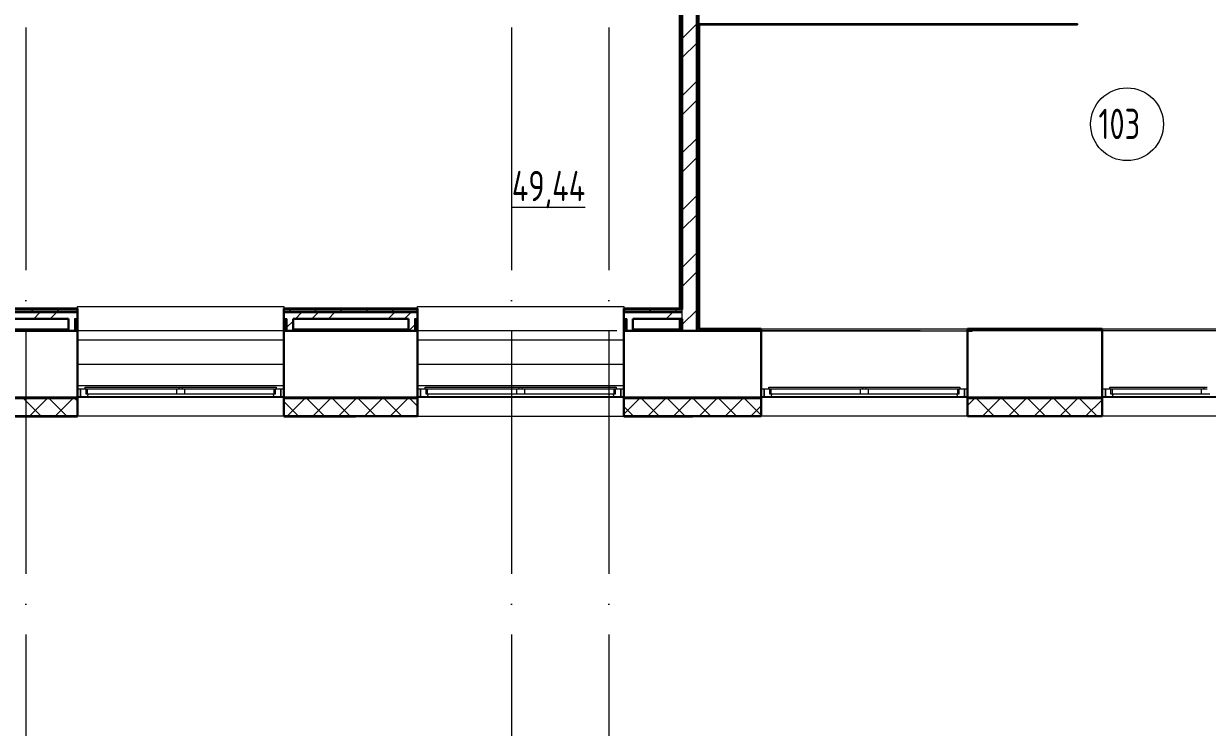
# Model space of a CAD drawing. Header units: millimetres. Extents: x -396912 to 182286, y -43638 to 41610.
# Drawn here: x -39774 to -30026, y -22494 to -16697 of the extents above; entities that cross this region are included whole.
import ezdxf

# ---------------------------------------------------------------- set-up
doc = ezdxf.new("R2010")
doc.units = ezdxf.units.MM
doc.linetypes.add('ADSK_Линия сетки', pattern=[25, 20, -2.5, 0, -2.5])
for name, color, linetype, lineweight in [('_ Окна', 7, 'Continuous', 9), ('Марки помещений', 252, 'Continuous', 20), ('Ограждение', 252, 'Continuous', 9), ('Окна', 252, 'Continuous', 9), ('Оси', 252, 'Continuous', 9), ('Стены внутренние', 7, 'Continuous', 18), ('Стены наружные', 7, 'Continuous', 18), ('Стены штриховка', 7, 'Continuous', 9)]:
    doc.layers.add(name, color=color, linetype=linetype, lineweight=lineweight)
doc.styles.add('GOST Common_3', font='', dxfattribs={"height": 3.5})
doc.styles.get('GOST Common_3').set_extended_font_data('GOST 2.304 type A')

# ---------------------------------------------------------------- blocks, each defined once
blk = doc.blocks.new('1 этаж')
at = {"layer": 'Стены наружные', "lineweight": 9, "true_color": 0x636466}
h = blk.add_hatch(dxfattribs=at)
h.set_pattern_fill('FP_41', color=251, style=0, pattern_type=2)
h.set_pattern_definition([(180, (-32121.82, 94), (-1e-14, -100), [])])
h.paths.add_polyline_path([(-66007.8, -20705.7), (-64732.8, -20705.7), (-64732.8, -20695.7), (-66007.8, -20695.7)])
h.paths.add_polyline_path([(2115.4, -20705.7), (2692.2, -20705.7), (2692.2, -20695.7), (1407.2, -20695.7), (1407.2, -20705.7)])
h.paths.add_polyline_path([(-63032.8, -20705.7), (-61882.8, -20705.7), (-61882.8, -20695.7), (-63032.8, -20695.7)])
h.paths.add_polyline_path([(-754.8, -20705.7), (-292.8, -20705.7), (-292.8, -20695.7), (-1392.8, -20695.7), (-1392.8, -20705.7)])
h.paths.add_polyline_path([(-60182.8, -20705.7), (-59052.8, -20705.7), (-59052.8, -20695.7), (-60182.8, -20695.7)])
h.paths.add_polyline_path([(-3625, -20705.7), (-3092.8, -20705.7), (-3092.8, -20695.7), (-4167.8, -20695.7), (-4167.8, -20705.7)])
h.paths.add_polyline_path([(-57352.8, -20705.7), (-56242.8, -20705.7), (-56242.8, -20695.7), (-57352.8, -20695.7)])
h.paths.add_polyline_path([(-5867.8, -20705.7), (-5867.8, -20695.7), (-6962.8, -20695.7), (-6962.8, -20705.7), (-6495.2, -20705.7)])
h.paths.add_polyline_path([(-54542.8, -20705.7), (-53452.8, -20705.7), (-53452.8, -20695.7), (-54542.8, -20695.7)])
h.paths.add_polyline_path([(-8662.8, -20705.7), (-8662.8, -20695.7), (-9767.8, -20695.7), (-9767.8, -20705.7), (-9365.4, -20705.7)])
h.paths.add_polyline_path([(-51752.8, -20705.7), (-50622.8, -20705.7), (-50622.8, -20695.7), (-51752.8, -20695.7)])
h.paths.add_polyline_path([(-11518, -20705.7), (-11467.8, -20705.7), (-11467.8, -20695.7), (-12547.8, -20695.7), (-12547.8, -20705.7), (-12235.6, -20705.7)])
h.paths.add_polyline_path([(-48922.8, -20705.7), (-47802.8, -20705.7), (-47802.8, -20695.7), (-48922.8, -20695.7)])
h.paths.add_polyline_path([(-14247.8, -20705.7), (-14247.8, -20695.7), (-15322.8, -20695.7), (-15322.8, -20705.7), (-14388.2, -20705.7)])
h.paths.add_polyline_path([(-46102.8, -20705.7), (-45032.8, -20705.7), (-45032.8, -20695.7), (-46102.8, -20695.7)])
h.paths.add_polyline_path([(-17258.4, -20705.7), (-17022.8, -20705.7), (-17022.8, -20695.7), (-18122.8, -20695.7), (-18122.8, -20705.7), (-17976, -20705.7)])
h.paths.add_polyline_path([(-43332.8, -20705.7), (-42232.8, -20705.7), (-42232.8, -20695.7), (-43332.8, -20695.7)])
h.paths.add_polyline_path([(-19822.8, -20705.7), (-19822.8, -20695.7), (-20922.8, -20695.7), (-20922.8, -20705.7), (-20128.6, -20705.7)])
h.paths.add_polyline_path([(-40532.8, -20705.7), (-39402.8, -20705.7), (-39402.8, -20695.7), (-40532.8, -20695.7)])
h.paths.add_polyline_path([(-22622.8, -20705.7), (-22622.8, -20695.7), (-23702.8, -20695.7), (-23702.8, -20705.7), (-22998.8, -20705.7)])
h.paths.add_polyline_path([(-25869, -20705.7), (-25402.8, -20705.7), (-25402.8, -20695.7), (-26502.8, -20695.7), (-26502.8, -20705.7), (-26500.8, -20705.7)])
h.paths.add_polyline_path([(-37702.8, -20705.7), (-36592.8, -20705.7), (-36592.8, -20695.7), (-37702.8, -20695.7)])
h.paths.add_polyline_path([(-28204.8, -20705.7), (-28202.8, -20705.7), (-28202.8, -20695.7), (-29242.8, -20695.7), (-29241.8, -20705.7), (-28380.4, -20705.7)])
h.paths.add_polyline_path([(-34892.8, -20705.7), (-33782.8, -20705.7), (-33782.8, -20695.7), (-34892.8, -20695.7)])
h.paths.add_polyline_path([(-30942.8, -20705.7), (-30942.8, -20695.7), (-32082.8, -20695.7), (-32081.8, -20705.7), (-31092.8, -20705.7)])
at = {"layer": '_ Окна', "color": 251, "true_color": 0x636466}
for p, q in [((-45007.8, -20627.7), (-45032.8, -20627.7)), ((-45007.8, -20685.7), (-45007.8, -20627.7)), ((-43332.8, -20627.7), (-43357.8, -20627.7)), ((-43357.8, -20627.7), (-43357.8, -20685.7)), ((-42207.8, -20627.7), (-42232.8, -20627.7)), ((-42207.8, -20685.7), (-42207.8, -20627.7)), ((-40532.8, -20627.7), (-40557.8, -20627.7)), ((-40557.8, -20627.7), (-40557.8, -20685.7)), ((-39377.8, -20627.7), (-39402.8, -20627.7)), ((-39377.8, -20685.7), (-39377.8, -20627.7)), ((-37702.8, -20627.7), (-37727.8, -20627.7)), ((-37727.8, -20627.7), (-37727.8, -20685.7)), ((-36567.8, -20627.7), (-36592.8, -20627.7)), ((-36567.8, -20685.7), (-36567.8, -20627.7)), ((-45032.8, -20685.7), (-45007.8, -20685.7)), ((-43357.8, -20685.7), (-43332.8, -20685.7)), ((-42232.8, -20685.7), (-42207.8, -20685.7)), ((-40557.8, -20685.7), (-40532.8, -20685.7)), ((-39402.8, -20685.7), (-39377.8, -20685.7)), ((-37727.8, -20685.7), (-37702.8, -20685.7)), ((-36592.8, -20685.7), (-36567.8, -20685.7))]:
    blk.add_line(p, q, dxfattribs=at)
at = {"layer": '_ Окна', "color": 251, "lineweight": 18, "true_color": 0x636466}
for p, q in [((-44969.8, -20627.7), (-45007.8, -20627.7)), ((-45007.8, -20627.7), (-45007.8, -20685.7)), ((-44961.8, -20668.7), (-44961.8, -20627.7)), ((-43403.8, -20627.7), (-43403.8, -20668.7)), ((-43357.8, -20627.7), (-43395.8, -20627.7)), ((-43357.8, -20685.7), (-43357.8, -20627.7)), ((-42169.8, -20627.7), (-42207.8, -20627.7)), ((-42207.8, -20627.7), (-42207.8, -20685.7)), ((-42161.8, -20668.7), (-42161.8, -20627.7)), ((-40603.8, -20627.7), (-40603.8, -20668.7)), ((-40557.8, -20627.7), (-40595.8, -20627.7)), ((-40557.8, -20685.7), (-40557.8, -20627.7)), ((-39339.8, -20627.7), (-39377.8, -20627.7)), ((-39377.8, -20627.7), (-39377.8, -20685.7)), ((-39331.8, -20668.7), (-39331.8, -20627.7)), ((-37773.8, -20627.7), (-37773.8, -20668.7)), ((-37727.8, -20627.7), (-37765.8, -20627.7)), ((-37727.8, -20685.7), (-37727.8, -20627.7)), ((-36529.8, -20627.7), (-36567.8, -20627.7)), ((-36567.8, -20627.7), (-36567.8, -20685.7)), ((-36521.8, -20668.7), (-36521.8, -20627.7)), ((-45007.8, -20685.7), (-44948.4, -20685.7)), ((-44949.8, -20668.7), (-44961.8, -20668.7)), ((-44948.4, -20685.7), (-44943.8, -20668.7)), ((-43421.8, -20668.7), (-43417.2, -20685.7)), ((-43417.2, -20685.7), (-43357.8, -20685.7)), ((-43403.8, -20668.7), (-43415.8, -20668.7)), ((-42207.8, -20685.7), (-42148.4, -20685.7)), ((-42149.8, -20668.7), (-42161.8, -20668.7)), ((-42148.4, -20685.7), (-42143.8, -20668.7)), ((-40621.8, -20668.7), (-40617.2, -20685.7)), ((-40617.2, -20685.7), (-40557.8, -20685.7)), ((-40603.8, -20668.7), (-40615.8, -20668.7)), ((-39377.8, -20685.7), (-39318.4, -20685.7)), ((-39319.8, -20668.7), (-39331.8, -20668.7)), ((-39318.4, -20685.7), (-39313.8, -20668.7)), ((-37791.8, -20668.7), (-37787.2, -20685.7)), ((-37787.2, -20685.7), (-37727.8, -20685.7)), ((-37773.8, -20668.7), (-37785.8, -20668.7)), ((-36567.8, -20685.7), (-36508.4, -20685.7)), ((-36509.8, -20668.7), (-36521.8, -20668.7)), ((-36508.4, -20685.7), (-36503.8, -20668.7))]:
    blk.add_line(p, q, dxfattribs=at)
at = {"layer": 'Марки помещений', "color": 251, "true_color": 0x636466}
blk.add_circle((-36389.1, -18443.9), 300, dxfattribs=at)
at = {"layer": 'Ограждение', "color": 251, "true_color": 0x636466}
for p, q in [((-40077.8, -15480.7), (-40077.8, -19960.8)), ((-36797.8, -17615.7), (-39917.8, -17615.7)), ((-39917.8, -17615.7), (-39907.8, -17625.7)), ((-39907.8, -17625.7), (-36797.8, -17625.7)), ((-39907.8, -20130.7), (-39907.8, -17625.7)), ((-36797.8, -17615.7), (-36797.8, -17625.7)), ((-45032.8, -19960.7), (-45032.8, -19945.7)), ((-45032.8, -19945.7), (-43332.8, -19945.7)), ((-43332.8, -19945.7), (-43332.8, -19960.7)), ((-42232.8, -19960.7), (-42232.8, -19945.7)), ((-42232.8, -19945.7), (-40532.8, -19945.7)), ((-40532.8, -19945.7), (-40532.8, -19960.7)), ((-40077.8, -20045.7), (-40077.8, -20130.7)), ((-40067.8, -20130.7), (-40067.8, -20045.7)), ((-45032.8, -20220.7), (-43332.8, -20220.7)), ((-42232.8, -20220.7), (-40532.8, -20220.7)), ((-45032.8, -20420.7), (-43332.8, -20420.7)), ((-42232.8, -20420.7), (-40532.8, -20420.7)), ((-45032.8, -20595.7), (-43332.8, -20595.7)), ((-42232.8, -20595.7), (-40532.8, -20595.7))]:
    blk.add_line(p, q, dxfattribs=at)
at = {"layer": 'Окна', "color": 251, "true_color": 0x636466}
for p, q in [((-44969.8, -20610.7), (-44197.8, -20610.7)), ((-44969.8, -20627.7), (-44969.8, -20610.7)), ((-44197.8, -20627.7), (-44969.8, -20627.7)), ((-44949.8, -20668.7), (-44949.8, -20627.7)), ((-44217.8, -20627.7), (-44217.8, -20668.7)), ((-44197.8, -20610.7), (-44167.8, -20610.7)), ((-44197.8, -20610.7), (-44197.8, -20627.7)), ((-44167.8, -20627.7), (-44197.8, -20627.7)), ((-44167.8, -20610.7), (-43395.8, -20610.7)), ((-44167.8, -20627.7), (-44167.8, -20610.7)), ((-43395.8, -20627.7), (-44167.8, -20627.7)), ((-44147.8, -20668.7), (-44147.8, -20627.7)), ((-43415.8, -20627.7), (-43415.8, -20668.7)), ((-43395.8, -20610.7), (-43395.8, -20627.7)), ((-42169.8, -20610.7), (-41397.8, -20610.7)), ((-42169.8, -20627.7), (-42169.8, -20610.7)), ((-41397.8, -20627.7), (-42169.8, -20627.7)), ((-42149.8, -20668.7), (-42149.8, -20627.7)), ((-41417.8, -20627.7), (-41417.8, -20668.7)), ((-41397.8, -20610.7), (-41367.8, -20610.7)), ((-41397.8, -20610.7), (-41397.8, -20627.7)), ((-41367.8, -20627.7), (-41397.8, -20627.7)), ((-41367.8, -20610.7), (-40595.8, -20610.7)), ((-41367.8, -20627.7), (-41367.8, -20610.7)), ((-40595.8, -20627.7), (-41367.8, -20627.7)), ((-41347.8, -20668.7), (-41347.8, -20627.7)), ((-40615.8, -20627.7), (-40615.8, -20668.7)), ((-40595.8, -20610.7), (-40595.8, -20627.7)), ((-39339.8, -20610.7), (-38567.8, -20610.7)), ((-39339.8, -20627.7), (-39339.8, -20610.7)), ((-38567.8, -20627.7), (-39339.8, -20627.7)), ((-39319.8, -20668.7), (-39319.8, -20627.7)), ((-38587.8, -20627.7), (-38587.8, -20668.7)), ((-38567.8, -20610.7), (-38537.8, -20610.7)), ((-38567.8, -20610.7), (-38567.8, -20627.7)), ((-38537.8, -20627.7), (-38567.8, -20627.7)), ((-38537.8, -20610.7), (-37765.8, -20610.7)), ((-38537.8, -20627.7), (-38537.8, -20610.7)), ((-37765.8, -20627.7), (-38537.8, -20627.7)), ((-38517.8, -20668.7), (-38517.8, -20627.7)), ((-37785.8, -20627.7), (-37785.8, -20668.7)), ((-37765.8, -20610.7), (-37765.8, -20627.7)), ((-36529.8, -20610.7), (-35757.8, -20610.7)), ((-36529.8, -20627.7), (-36529.8, -20610.7)), ((-35757.8, -20627.7), (-36529.8, -20627.7)), ((-36509.8, -20668.7), (-36509.8, -20627.7)), ((-35777.8, -20627.7), (-35777.8, -20668.7)), ((-35757.8, -20610.7), (-35727.8, -20610.7)), ((-35757.8, -20610.7), (-35757.8, -20627.7)), ((-35727.8, -20627.7), (-35757.8, -20627.7)), ((-44217.8, -20668.7), (-44949.8, -20668.7)), ((-44948.4, -20685.7), (-43417.2, -20685.7)), ((-44147.8, -20668.7), (-44217.8, -20668.7)), ((-43415.8, -20668.7), (-44147.8, -20668.7)), ((-41417.8, -20668.7), (-42149.8, -20668.7)), ((-42148.4, -20685.7), (-40617.2, -20685.7)), ((-41347.8, -20668.7), (-41417.8, -20668.7)), ((-40615.8, -20668.7), (-41347.8, -20668.7)), ((-38587.8, -20668.7), (-39319.8, -20668.7)), ((-39318.4, -20685.7), (-37787.2, -20685.7)), ((-38517.8, -20668.7), (-38587.8, -20668.7)), ((-37785.8, -20668.7), (-38517.8, -20668.7)), ((-35777.8, -20668.7), (-36509.8, -20668.7)), ((-36508.4, -20685.7), (-34977.2, -20685.7)), ((-35707.8, -20668.7), (-35777.8, -20668.7))]:
    blk.add_line(p, q, dxfattribs=at)
at = {"layer": 'Оси', "color": 251, "linetype": 'ADSK_Линия сетки', "ltscale": 100, "true_color": 0x636466}
for p, q in [((-45457.8, -2645.7), (-45457.8, -33771.9)), ((-41457.8, -2645.7), (-41457.8, -33771.9)), ((-40657.8, -2645.7), (-40657.8, -33771.9)), ((4409.5, -20145.7), (-72530.1, -20145.7))]:
    blk.add_line(p, q, dxfattribs=at)
at = {"layer": 'Стены внутренние', "color": 251, "lineweight": 30, "true_color": 0x636466}
for p, q in [((-45107.8, -20145.7), (-46027.8, -20145.7)), ((-45032.8, -20695.7), (-45032.8, -20145.7)), ((-43332.8, -20145.7), (-43332.8, -20695.7)), ((-42307.8, -20145.7), (-43257.8, -20145.7)), ((-42232.8, -20695.7), (-42232.8, -20145.7)), ((-40532.8, -20145.7), (-40532.8, -20695.7)), ((-40052.8, -20145.7), (-40457.8, -20145.7)), ((-39402.8, -20695.7), (-39402.8, -20145.7)), ((-37665.3, -20145.7), (-37702.8, -20145.7)), ((-37702.8, -20145.7), (-37702.8, -20695.7)), ((-36592.8, -20695.7), (-36592.8, -20145.7)), ((-46102.8, -20695.7), (-45032.8, -20695.7)), ((-45032.8, -20847.7), (-45032.8, -20705.7)), ((-43332.8, -20695.7), (-42232.8, -20695.7)), ((-43332.8, -20705.7), (-43332.8, -20847.7)), ((-42232.8, -20847.7), (-42232.8, -20705.7)), ((-40532.8, -20695.7), (-39402.8, -20695.7)), ((-40532.8, -20705.7), (-40532.8, -20847.7)), ((-39402.8, -20847.7), (-39402.8, -20705.7)), ((-37702.8, -20695.7), (-36592.8, -20695.7)), ((-37702.8, -20705.7), (-37702.8, -20847.7)), ((-36592.8, -20847.7), (-36592.8, -20705.7)), ((-43332.8, -20847.7), (-42232.8, -20847.7)), ((-40532.8, -20847.7), (-39402.8, -20847.7)), ((-37702.8, -20847.7), (-36592.8, -20847.7))]:
    blk.add_line(p, q, dxfattribs=at)
at = {"layer": 'Стены внутренние', "color": 251, "true_color": 0x636466}
for p, q in [((-39402.8, -20145.7), (-37702.8, -20145.7)), ((-36592.8, -20145.7), (-37665.3, -20145.7)), ((-43332.8, -20695.7), (-45032.8, -20695.7)), ((-40532.8, -20695.7), (-42232.8, -20695.7)), ((-37702.8, -20695.7), (-39402.8, -20695.7)), ((-34892.8, -20695.7), (-36592.8, -20695.7)), ((-43332.8, -20847.7), (-45032.8, -20847.7)), ((-37702.8, -20847.7), (-39402.8, -20847.7)), ((-34892.8, -20847.7), (-36592.8, -20847.7))]:
    blk.add_line(p, q, dxfattribs=at)
at = {"layer": 'Стены внутренние', "color": 251, "linetype": 'Continuous', "lineweight": 9, "true_color": 0x636466}
for p, q in [((-45335.4, -20845.7), (-45475.4, -20705.7)), ((-45424.8, -20845.7), (-45284.8, -20705.7)), ((-45123.2, -20845.7), (-45263.2, -20705.7)), ((-45212.7, -20845.7), (-45072.7, -20705.7)), ((-45032.8, -20724), (-45051.1, -20705.7)), ((-43214, -20845.7), (-43332.8, -20727)), ((-43303.5, -20845.7), (-43163.5, -20705.7)), ((-43001.9, -20845.7), (-43141.9, -20705.7)), ((-43091.3, -20845.7), (-42951.3, -20705.7)), ((-42789.8, -20845.7), (-42929.8, -20705.7)), ((-42879.2, -20845.7), (-42739.2, -20705.7)), ((-42577.6, -20845.7), (-42717.6, -20705.7)), ((-42667.1, -20845.7), (-42527.1, -20705.7)), ((-42365.5, -20845.7), (-42505.5, -20705.7)), ((-42455, -20845.7), (-42315, -20705.7)), ((-42232.8, -20766.3), (-42293.4, -20705.7)), ((-40530.8, -20830.8), (-40405.8, -20705.7)), ((-40244.2, -20845.7), (-40384.2, -20705.7)), ((-40333.6, -20845.7), (-40193.6, -20705.7)), ((-40032.1, -20845.7), (-40172.1, -20705.7)), ((-40121.5, -20845.7), (-39981.5, -20705.7)), ((-39819.9, -20845.7), (-39959.9, -20705.7)), ((-39909.4, -20845.7), (-39769.4, -20705.7)), ((-39607.8, -20845.7), (-39747.8, -20705.7)), ((-39697.2, -20845.7), (-39557.2, -20705.7)), ((-39404.8, -20836.6), (-39535.7, -20705.7)), ((-39485.1, -20845.7), (-39402.8, -20763.4)), ((-37702.8, -20760.5), (-37648, -20705.7)), ((-37486.5, -20845.7), (-37626.5, -20705.7)), ((-37575.9, -20845.7), (-37435.9, -20705.7)), ((-37274.3, -20845.7), (-37414.3, -20705.7)), ((-37363.8, -20845.7), (-37223.8, -20705.7)), ((-37062.2, -20845.7), (-37202.2, -20705.7)), ((-37151.7, -20845.7), (-37011.7, -20705.7)), ((-36850.1, -20845.7), (-36990.1, -20705.7)), ((-36939.5, -20845.7), (-36799.5, -20705.7)), ((-36637.9, -20845.7), (-36777.9, -20705.7)), ((-36727.4, -20845.7), (-36594.8, -20713.1)), ((-45190, -20847.7), (-45191.1, -20845.7)), ((-43216.3, -20845.7), (-43217.4, -20847.7)), ((-42374.4, -20847.7), (-42375.5, -20845.7)), ((-42242.8, -20845.7), (-42234.8, -20837.7)), ((-40456.3, -20845.7), (-40532.8, -20769.2)), ((-40532.8, -20835.6), (-40530.8, -20835.6)), ((-40497.3, -20847.7), (-40498.4, -20845.7)), ((-39910.7, -20847.7), (-39911.8, -20845.7)), ((-37698.6, -20845.7), (-37702.8, -20841.5)), ((-37095.1, -20847.7), (-37096.2, -20845.7))]:
    blk.add_line(p, q, dxfattribs=at)
at = {"layer": 'Стены наружные', "color": 251, "lineweight": 30, "true_color": 0x636466}
for p, q in [((-40052.8, -14515.7), (-40052.8, -19970.7)), ((-40072.8, -15205.7), (-40072.8, -19960.7)), ((-40067.8, -15205.7), (-40067.8, -19965.7)), ((-39932.8, -20145.7), (-39932.8, -17325.7)), ((-39917.8, -20130.7), (-39917.8, -17340.7)), ((-45032.8, -19960.7), (-46102.8, -19960.7)), ((-45032.8, -20145.7), (-45032.8, -19960.7)), ((-43332.8, -19960.7), (-43332.8, -20145.7)), ((-42232.8, -19960.7), (-43332.8, -19960.7)), ((-42232.8, -20145.7), (-42232.8, -19960.7)), ((-40532.8, -19960.7), (-40532.8, -20145.7)), ((-40072.8, -19960.7), (-40532.8, -19960.7)), ((-46027.8, -20045.7), (-45107.8, -20045.7)), ((-45107.8, -20045.7), (-45107.8, -20145.7)), ((-43257.8, -20045.7), (-42307.8, -20045.7)), ((-43257.8, -20145.7), (-43257.8, -20045.7)), ((-42307.8, -20045.7), (-42307.8, -20145.7)), ((-40457.8, -20045.7), (-40052.8, -20045.7)), ((-40457.8, -20145.7), (-40457.8, -20045.7)), ((-40052.8, -20045.7), (-40052.8, -20145.7)), ((-45107.8, -20145.7), (-45032.8, -20145.7)), ((-43332.8, -20145.7), (-43257.8, -20145.7)), ((-42307.8, -20145.7), (-42232.8, -20145.7)), ((-40532.8, -20145.7), (-40457.8, -20145.7)), ((-40052.8, -20145.7), (-39402.8, -20145.7)), ((-39402.8, -20130.7), (-39917.8, -20130.7)), ((-39402.8, -20145.7), (-39402.8, -20130.7)), ((-36592.8, -20130.7), (-37702.8, -20130.7)), ((-37702.8, -20130.7), (-37702.8, -20145.7)), ((-36592.8, -20145.7), (-36592.8, -20130.7)), ((-45032.8, -20705.7), (-45032.8, -20695.7)), ((-42232.8, -20695.7), (-43332.8, -20695.7)), ((-43332.8, -20695.7), (-43332.8, -20705.7)), ((-42232.8, -20705.7), (-42232.8, -20695.7)), ((-39402.8, -20695.7), (-40532.8, -20695.7)), ((-40532.8, -20695.7), (-40532.8, -20705.7)), ((-39402.8, -20705.7), (-39402.8, -20695.7)), ((-36592.8, -20695.7), (-37702.8, -20695.7)), ((-37702.8, -20695.7), (-37702.8, -20705.7)), ((-36592.8, -20705.7), (-36592.8, -20695.7)), ((-45032.8, -20847.7), (-46102.8, -20847.7)), ((-46102.8, -20852.7), (-45032.8, -20852.7)), ((-45032.8, -20852.7), (-45032.8, -20847.7)), ((-43332.8, -20847.7), (-43332.8, -20852.7)), ((-43332.8, -20852.7), (-42742.8, -20852.7)), ((-42742.8, -20852.7), (-42742.8, -20847.7)), ((-40532.8, -20847.7), (-40532.8, -20852.7)), ((-40532.8, -20852.7), (-39967.8, -20852.7)), ((-39967.8, -20852.7), (-39967.8, -20847.7))]:
    blk.add_line(p, q, dxfattribs=at)
at = {"layer": 'Стены наружные', "color": 251, "linetype": 'Continuous', "lineweight": 9, "true_color": 0x636466}
for p, q in [((-40052.8, -17737.7), (-39932.8, -17617.7)), ((-40072.8, -17685.8), (-40067.8, -17680.8)), ((-40072.8, -17756.5), (-40067.8, -17751.5)), ((-40072.8, -17827.2), (-40067.8, -17822.2)), ((-40052.8, -17894.9), (-39932.8, -17774.9)), ((-40072.8, -17897.9), (-40067.8, -17892.9)), ((-39932.8, -17899.3), (-39917.8, -17884.3)), ((-40072.8, -17968.6), (-40067.8, -17963.6)), ((-40072.8, -18039.3), (-40067.8, -18034.3)), ((-40072.8, -18110), (-40067.8, -18105)), ((-40052.8, -18209.2), (-39932.8, -18089.2)), ((-40072.8, -18180.7), (-40067.8, -18175.7)), ((-40072.8, -18251.4), (-40067.8, -18246.4)), ((-40072.8, -18322.2), (-40067.8, -18317.2)), ((-40052.8, -18366.3), (-39932.8, -18246.3)), ((-39932.8, -18323.6), (-39917.8, -18308.6)), ((-40072.8, -18392.9), (-40067.8, -18387.9)), ((-40072.8, -18463.6), (-40067.8, -18458.6)), ((-40072.8, -18534.3), (-40067.8, -18529.3)), ((-40072.8, -18605), (-40067.8, -18600)), ((-40052.8, -18680.6), (-39932.8, -18560.6)), ((-40072.8, -18675.7), (-40067.8, -18670.7)), ((-40072.8, -18746.4), (-40067.8, -18741.4)), ((-40072.8, -18817.1), (-40067.8, -18812.1)), ((-40052.8, -18837.8), (-39932.8, -18717.8)), ((-39932.8, -18747.8), (-39917.8, -18732.8)), ((-40072.8, -18887.8), (-40067.8, -18882.8)), ((-40072.8, -18958.6), (-40067.8, -18953.6)), ((-40072.8, -19029.3), (-40067.8, -19024.3)), ((-40072.8, -19100), (-40067.8, -19095)), ((-40052.8, -19152.1), (-39932.8, -19032.1)), ((-40072.8, -19170.7), (-40067.8, -19165.7)), ((-40052.8, -19309.3), (-39932.8, -19189.3)), ((-39932.8, -19172.1), (-39917.8, -19157.1)), ((-40072.8, -19241.4), (-40067.8, -19236.4)), ((-40072.8, -19312.1), (-40067.8, -19307.1)), ((-40072.8, -19382.8), (-40067.8, -19377.8)), ((-40072.8, -19453.5), (-40067.8, -19448.5)), ((-40072.8, -19524.2), (-40067.8, -19519.2)), ((-40072.8, -19594.9), (-40067.8, -19589.9)), ((-40052.8, -19623.6), (-39932.8, -19503.6)), ((-39932.8, -19596.4), (-39917.8, -19581.4)), ((-40072.8, -19665.7), (-40067.8, -19660.7)), ((-40052.8, -19780.7), (-39932.8, -19660.7)), ((-40072.8, -19736.4), (-40067.8, -19731.4)), ((-40072.8, -19807.1), (-40067.8, -19802.1)), ((-40072.8, -19877.8), (-40067.8, -19872.8)), ((-45464, -19965.7), (-45459, -19960.7)), ((-45423.3, -19995.7), (-45410.8, -19983.2)), ((-45410.8, -19983.2), (-45398.3, -19970.7)), ((-45398.3, -19970.7), (-45393.3, -19965.7)), ((-45393.3, -19965.7), (-45388.3, -19960.7)), ((-45322.6, -19965.7), (-45317.6, -19960.7)), ((-45251.9, -19965.7), (-45246.9, -19960.7)), ((-45211.2, -19995.7), (-45198.7, -19983.2)), ((-45198.7, -19983.2), (-45186.2, -19970.7)), ((-45181.2, -19965.7), (-45176.2, -19960.7)), ((-45110.5, -19965.7), (-45105.5, -19960.7)), ((-45039.8, -19965.7), (-45034.8, -19960.7)), ((-43302, -19995.7), (-43289.5, -19983.2)), ((-43289.5, -19983.2), (-43277, -19970.7)), ((-43277, -19970.7), (-43272, -19965.7)), ((-43272, -19965.7), (-43267, -19960.7)), ((-43201.3, -19965.7), (-43196.3, -19960.7)), ((-43130.6, -19965.7), (-43125.6, -19960.7)), ((-43089.9, -19995.7), (-43077.4, -19983.2)), ((-43077.4, -19983.2), (-43064.9, -19970.7)), ((-43059.9, -19965.7), (-43054.9, -19960.7)), ((-42989.2, -19965.7), (-42984.2, -19960.7)), ((-42918.5, -19965.7), (-42913.5, -19960.7)), ((-42877.7, -19995.7), (-42865.2, -19983.2)), ((-42865.2, -19983.2), (-42852.7, -19970.7)), ((-42852.7, -19970.7), (-42847.7, -19965.7)), ((-42847.7, -19965.7), (-42842.7, -19960.7)), ((-42777, -19965.7), (-42772, -19960.7)), ((-42706.3, -19965.7), (-42701.3, -19960.7)), ((-42665.6, -19995.7), (-42653.1, -19983.2)), ((-42653.1, -19983.2), (-42640.6, -19970.7)), ((-42635.6, -19965.7), (-42630.6, -19960.7)), ((-42564.9, -19965.7), (-42559.9, -19960.7)), ((-42494.2, -19965.7), (-42489.2, -19960.7)), ((-42453.5, -19995.7), (-42441, -19983.2)), ((-42441, -19983.2), (-42428.5, -19970.7)), ((-42428.5, -19970.7), (-42423.5, -19965.7)), ((-42423.5, -19965.7), (-42418.5, -19960.7)), ((-42352.8, -19965.7), (-42347.8, -19960.7)), ((-42282.1, -19965.7), (-42277.1, -19960.7)), ((-40532.8, -19984.2), (-40531.8, -19983.2)), ((-40531.8, -19983.2), (-40519.3, -19970.7)), ((-40514.3, -19965.7), (-40509.3, -19960.7)), ((-40443.6, -19965.7), (-40438.6, -19960.7)), ((-40372.9, -19965.7), (-40367.9, -19960.7)), ((-40332.2, -19995.7), (-40319.7, -19983.2)), ((-40319.7, -19983.2), (-40307.2, -19970.7)), ((-40307.2, -19970.7), (-40302.2, -19965.7)), ((-40302.2, -19965.7), (-40297.2, -19960.7)), ((-40231.5, -19965.7), (-40226.5, -19960.7)), ((-40160.7, -19965.7), (-40155.7, -19960.7)), ((-40120, -19995.7), (-40107.5, -19983.2)), ((-40107.5, -19983.2), (-40095, -19970.7)), ((-40090, -19965.7), (-40085, -19960.7)), ((-40072.8, -19948.5), (-40067.8, -19943.5)), ((-40052.8, -20095), (-39932.8, -19975)), ((-45391.7, -20045.7), (-45341.7, -19995.7)), ((-45256.7, -20045.7), (-45206.7, -19995.7)), ((-45057.8, -20054.5), (-45049.1, -20045.7)), ((-43307.8, -20116.9), (-43257.8, -20066.9)), ((-43236.6, -20045.7), (-43186.6, -19995.7)), ((-43101.7, -20045.7), (-43051.7, -19995.7)), ((-42966.8, -20045.7), (-42916.8, -19995.7)), ((-42473.3, -20045.7), (-42423.3, -19995.7)), ((-42338.4, -20045.7), (-42288.4, -19995.7)), ((-42241.3, -19995.7), (-42232.8, -19987.2)), ((-40183.3, -20045.7), (-40133.3, -19995.7)), ((-39932.8, -20020.6), (-39917.8, -20005.6)), ((-42303.4, -20145.7), (-42257.8, -20100.1)), ((-39946.4, -20145.7), (-39932.8, -20132.2)), ((-39633.6, -20145.7), (-39618.6, -20130.7)), ((-37512.3, -20145.7), (-37497.3, -20130.7)), ((-37088, -20145.7), (-37073, -20130.7)), ((-36663.8, -20145.7), (-36648.8, -20130.7)), ((-45187.1, -20852.7), (-45190, -20847.7)), ((-43217.4, -20847.7), (-43220.3, -20852.6)), ((-40495.7, -20850.4), (-40497.3, -20847.7))]:
    blk.add_line(p, q, dxfattribs=at)
at = {"layer": 'Стены наружные', "color": 251, "true_color": 0x636466}
for p, q in [((-46027.8, -20130.7), (-45107.8, -20130.7)), ((-43257.8, -20130.7), (-42307.8, -20130.7)), ((-40457.8, -20130.7), (-40060.3, -20130.7)), ((-40060.3, -20145.7), (-40060.3, -20130.7)), ((-39402.8, -20130.7), (-37702.8, -20130.7)), ((-36592.8, -20130.7), (-34892.8, -20130.7)), ((-40532.8, -20852.7), (-42742.8, -20852.7)), ((-42232.8, -20847.7), (-40532.8, -20847.7)), ((-42232.8, -20847.7), (-42232.8, -20852.7)), ((-39953.9, -20852.7), (-39967.8, -20852.7)), ((-39953.9, -20852.7), (-39953.9, -20847.7))]:
    blk.add_line(p, q, dxfattribs=at)
at = {"layer": 'Стены штриховка', "color": 251, "true_color": 0x636466}
for p, q in [((-45032.8, -19965.7), (-46102.8, -19965.7)), ((-46102.8, -19970.7), (-45032.8, -19970.7)), ((-46102.8, -19983.2), (-45032.8, -19983.2)), ((-42232.8, -19965.7), (-43332.8, -19965.7)), ((-43332.8, -19970.7), (-42232.8, -19970.7)), ((-43332.8, -19983.2), (-42232.8, -19983.2)), ((-40532.8, -19965.7), (-40052.8, -19965.7)), ((-40532.8, -19970.7), (-40052.8, -19970.7)), ((-40532.8, -19983.2), (-40052.8, -19983.2)), ((-40052.8, -20045.7), (-40052.8, -19970.7)), ((-46102.8, -19995.7), (-45032.8, -19995.7)), ((-45032.8, -20045.7), (-45057.8, -20045.7)), ((-45057.8, -20045.7), (-45057.8, -20145.7)), ((-45045.3, -20045.7), (-45045.3, -20145.7)), ((-43332.8, -19995.7), (-42232.8, -19995.7)), ((-43307.8, -20045.7), (-43332.8, -20045.7)), ((-43320.3, -20045.7), (-43320.3, -20145.7)), ((-43307.8, -20045.7), (-43307.8, -20145.7)), ((-42232.8, -20045.7), (-42257.8, -20045.7)), ((-42257.8, -20045.7), (-42257.8, -20145.7)), ((-42245.3, -20045.7), (-42245.3, -20145.7)), ((-40532.8, -19995.7), (-40052.8, -19995.7)), ((-40507.8, -20045.7), (-40532.8, -20045.7)), ((-40520.3, -20045.7), (-40520.3, -20145.7)), ((-40507.8, -20045.7), (-40507.8, -20145.7)), ((-45032.8, -20705.7), (-46102.8, -20705.7)), ((-42232.8, -20705.7), (-43332.8, -20705.7)), ((-39402.8, -20705.7), (-40532.8, -20705.7)), ((-36592.8, -20705.7), (-37702.8, -20705.7)), ((-36594.8, -20705.7), (-36594.8, -20845.7)), ((-46100.8, -20845.7), (-45034.8, -20845.7)), ((-45032.8, -20771.7), (-45034.8, -20771.7)), ((-45034.8, -20845.7), (-45034.8, -20771.7)), ((-43330.8, -20771.7), (-43332.8, -20771.7)), ((-43330.8, -20771.7), (-43330.8, -20845.7)), ((-43330.8, -20845.7), (-42234.8, -20845.7)), ((-42232.8, -20771.7), (-42234.8, -20771.7)), ((-42234.8, -20845.7), (-42234.8, -20771.7)), ((-40530.8, -20771.7), (-40532.8, -20771.7)), ((-40530.8, -20771.7), (-40530.8, -20845.7)), ((-40530.8, -20845.7), (-39404.8, -20845.7)), ((-39402.8, -20771.7), (-39404.8, -20771.7)), ((-39404.8, -20845.7), (-39404.8, -20771.7)), ((-36594.8, -20845.7), (-37702.8, -20845.7))]:
    blk.add_line(p, q, dxfattribs=at)
at = {"layer": 'Марки помещений', "color": 251, "true_color": 0x636466, "style": 'GOST Common_3', "width": 0.9}
for s, p in [('103', (-36624, -18566.2)), ('%%U49,44', (-41455.4, -19078.1))]:
    blk.add_text(s, height=250, dxfattribs=at).set_placement(p)

msp = doc.modelspace()

# ---------------------------------------------------------------- block references
msp.add_blockref('1 этаж', (5702.1, 918.2))

doc.saveas('drawing.dxf')
